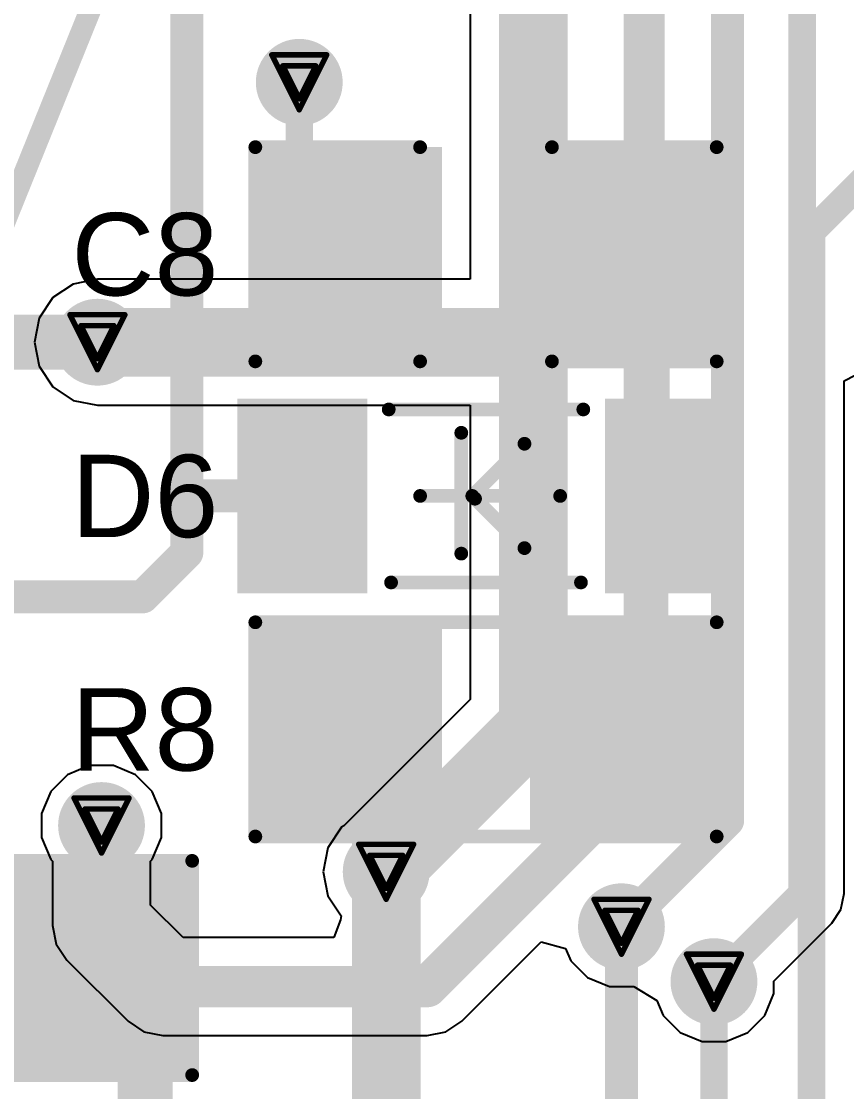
# Model space of a CAD drawing. Header units: inches. Extents: x 29 to 267, y 155 to 337.
# Drawn here: x 46.55 to 54.19, y 235.99 to 245.89 of the extents above; entities that cross this region are included whole.
import ezdxf

# ---------------------------------------------------------------- set-up
doc = ezdxf.new("R2010")
doc.units = ezdxf.units.IN
for name, color, linetype in [('Board Outline', 216, 'Continuous'), ('Bottom Layer', 5, 'Continuous'), ('Bottom Solder', 6, 'Continuous'), ('Drill Drawing', 1, 'Continuous'), ('Top Layer', 1, 'Continuous'), ('Top Overlay', 2, 'Continuous'), ('Top Paste', 8, 'Continuous'), ('Top Solder', 216, 'Continuous'), ('Via Holes', 16, 'Continuous')]:
    doc.layers.add(name, color=color, linetype=linetype)
doc.styles.add('Arial', font='', dxfattribs={"height": 0.2})
doc.styles.get('Arial').set_extended_font_data('Arial')

# ---------------------------------------------------------------- blocks, each defined once
blk = doc.blocks.new('R___1206_22')
at = {"layer": 'Top Layer'}
for points in [[(-2.032, 0.889), (-0.508, 0.889), (-0.508, -0.889), (-2.032, -0.889)], [(0.508, 0.889), (2.032, 0.889), (2.032, -0.889), (0.508, -0.889)]]:
    blk.add_hatch(color=1, dxfattribs=at).paths.add_polyline_path(points)
at = {"layer": 'Top Paste'}
for points in [[(-2.032, 0.889), (-0.508, 0.889), (-0.508, -0.889), (-2.032, -0.889)], [(0.508, 0.889), (2.032, 0.889), (2.032, -0.889), (0.508, -0.889)]]:
    blk.add_hatch(color=8, dxfattribs=at).paths.add_polyline_path(points)
at = {"layer": 'Top Solder'}
for points in [[(-2.1336, 0.9906), (-0.4064, 0.9906), (-0.4064, -0.9906), (-2.1336, -0.9906)], [(0.4064, 0.9906), (2.1336, 0.9906), (2.1336, -0.9906), (0.4064, -0.9906)]]:
    blk.add_hatch(color=216, dxfattribs=at).paths.add_polyline_path(points)
at = {"layer": 'Top Overlay'}
for points in [[(-2.1336, 0.9906, 0.127, 0.127, 0), (-2.1336, -0.9906, 0.127, 0.127, 0)], [(2.1336, 0.9906, 0.127, 0.127, 0), (-2.1336, 0.9906, 0.127, 0.127, 0)], [(2.1336, 0.9906, 0.127, 0.127, 0), (2.1336, -0.9906, 0.127, 0.127, 0)], [(2.1336, -0.9906, 0.127, 0.127, 0), (-2.1336, -0.9906, 0.127, 0.127, 0)]]:
    blk.add_lwpolyline(points, format="xyseb", dxfattribs=at)
for points in [[(-2.16535, 0.9906, 0.0635, 0.0635, 1), (-2.10185, 0.9906, 0.0635, 0.0635, 1)], [(-2.16535, 0.9906, 0.0635, 0.0635, 1), (-2.10185, 0.9906, 0.0635, 0.0635, 1)], [(2.10185, 0.9906, 0.0635, 0.0635, 1), (2.16535, 0.9906, 0.0635, 0.0635, 1)], [(2.10185, 0.9906, 0.0635, 0.0635, 1), (2.16535, 0.9906, 0.0635, 0.0635, 1)], [(-2.16535, -0.9906, 0.0635, 0.0635, 1), (-2.10185, -0.9906, 0.0635, 0.0635, 1)], [(-2.16535, -0.9906, 0.0635, 0.0635, 1), (-2.10185, -0.9906, 0.0635, 0.0635, 1)], [(2.10185, -0.9906, 0.0635, 0.0635, 1), (2.16535, -0.9906, 0.0635, 0.0635, 1)], [(2.10185, -0.9906, 0.0635, 0.0635, 1), (2.16535, -0.9906, 0.0635, 0.0635, 1)]]:
    blk.add_lwpolyline(points, format="xyseb", close=True, dxfattribs=at)
blk = doc.blocks.new('R___1206_46')
at = {"layer": 'Top Layer'}
for points in [[(-2.032, 0.889), (-0.508, 0.889), (-0.508, -0.889), (-2.032, -0.889)], [(0.508, 0.889), (2.032, 0.889), (2.032, -0.889), (0.508, -0.889)]]:
    blk.add_hatch(color=1, dxfattribs=at).paths.add_polyline_path(points)
at = {"layer": 'Top Paste'}
for points in [[(-2.032, 0.889), (-0.508, 0.889), (-0.508, -0.889), (-2.032, -0.889)], [(0.508, 0.889), (2.032, 0.889), (2.032, -0.889), (0.508, -0.889)]]:
    blk.add_hatch(color=8, dxfattribs=at).paths.add_polyline_path(points)
at = {"layer": 'Top Solder'}
for points in [[(-2.1336, 0.9906), (-0.4064, 0.9906), (-0.4064, -0.9906), (-2.1336, -0.9906)], [(0.4064, 0.9906), (2.1336, 0.9906), (2.1336, -0.9906), (0.4064, -0.9906)]]:
    blk.add_hatch(color=216, dxfattribs=at).paths.add_polyline_path(points)
at = {"layer": 'Top Overlay'}
for points in [[(-2.1336, 0.9906, 0.127, 0.127, 0), (-2.1336, -0.9906, 0.127, 0.127, 0)], [(2.1336, 0.9906, 0.127, 0.127, 0), (-2.1336, 0.9906, 0.127, 0.127, 0)], [(2.1336, 0.9906, 0.127, 0.127, 0), (2.1336, -0.9906, 0.127, 0.127, 0)], [(2.1336, -0.9906, 0.127, 0.127, 0), (-2.1336, -0.9906, 0.127, 0.127, 0)]]:
    blk.add_lwpolyline(points, format="xyseb", dxfattribs=at)
for points in [[(-2.16535, 0.9906, 0.0635, 0.0635, 1), (-2.10185, 0.9906, 0.0635, 0.0635, 1)], [(-2.16535, 0.9906, 0.0635, 0.0635, 1), (-2.10185, 0.9906, 0.0635, 0.0635, 1)], [(2.10185, 0.9906, 0.0635, 0.0635, 1), (2.16535, 0.9906, 0.0635, 0.0635, 1)], [(2.10185, 0.9906, 0.0635, 0.0635, 1), (2.16535, 0.9906, 0.0635, 0.0635, 1)], [(-2.16535, -0.9906, 0.0635, 0.0635, 1), (-2.10185, -0.9906, 0.0635, 0.0635, 1)], [(-2.16535, -0.9906, 0.0635, 0.0635, 1), (-2.10185, -0.9906, 0.0635, 0.0635, 1)], [(2.10185, -0.9906, 0.0635, 0.0635, 1), (2.16535, -0.9906, 0.0635, 0.0635, 1)], [(2.10185, -0.9906, 0.0635, 0.0635, 1), (2.16535, -0.9906, 0.0635, 0.0635, 1)]]:
    blk.add_lwpolyline(points, format="xyseb", close=True, dxfattribs=at)
blk = doc.blocks.new('HDR1X5__71')
at = {"layer": 'Top Overlay'}
blk.add_lwpolyline([(-1.27, -1.27, 0.2, 0.2, 0), (11.43, -1.27, 0.2, 0.2, 0)], format="xyseb", dxfattribs=at)
blk = doc.blocks.new('LL_34_85')
at = {"layer": 'Top Layer'}
for points in [[(-1.15, -0.85), (-2.25, -0.85), (-2.25, 0.85), (-1.15, 0.85)], [(2.25, -0.85), (1.15, -0.85), (1.15, 0.85), (2.25, 0.85)]]:
    blk.add_hatch(color=1, dxfattribs=at).paths.add_polyline_path(points)
at = {"layer": 'Top Paste'}
for points in [[(-1.15, -0.85), (-2.25, -0.85), (-2.25, 0.85), (-1.15, 0.85)], [(2.25, -0.85), (1.15, -0.85), (1.15, 0.85), (2.25, 0.85)]]:
    blk.add_hatch(color=8, dxfattribs=at).paths.add_polyline_path(points)
at = {"layer": 'Top Solder'}
for points in [[(-1.0992, -0.9008), (-2.3008, -0.9008), (-2.3008, 0.9008), (-1.0992, 0.9008)], [(2.3008, -0.9008), (1.0992, -0.9008), (1.0992, 0.9008), (2.3008, 0.9008)]]:
    blk.add_hatch(color=216, dxfattribs=at).paths.add_polyline_path(points)
at = {"layer": 'Top Overlay'}
for points in [[(-0.9, 0.8, 0.127, 0.127, 0), (0.9, 0.8, 0.127, 0.127, 0)], [(-0.2286, -0.5334, 0.127, 0.127, 0), (-0.2286, 0.5842, 0.127, 0.127, 0)], [(-0.127, 0, 0.127, 0.127, 0), (0.3556, 0.4826, 0.127, 0.127, 0)], [(0.3556, -0.4826, 0.127, 0.127, 0), (0.3556, 0.4826, 0.127, 0.127, 0)], [(-0.6096, 0, 0.127, 0.127, 0), (0.6858, 0, 0.127, 0.127, 0)], [(-0.1016, -0.0254, 0.127, 0.127, 0), (0.3556, -0.4826, 0.127, 0.127, 0)], [(-0.8781, -0.8, 0.127, 0.127, 0), (0.8781, -0.8, 0.127, 0.127, 0)]]:
    blk.add_lwpolyline(points, format="xyseb", dxfattribs=at)
for points in [[(-0.9317, 0.8, 0.0635, 0.0635, 1), (-0.8682, 0.8, 0.0635, 0.0635, 1)], [(0.8682, 0.8, 0.0635, 0.0635, 1), (0.9317, 0.8, 0.0635, 0.0635, 1)], [(-0.2604, 0.5842, 0.0635, 0.0635, 1), (-0.1968, 0.5842, 0.0635, 0.0635, 1)], [(0.3239, 0.4826, 0.0635, 0.0635, 1), (0.3874, 0.4826, 0.0635, 0.0635, 1)], [(0.3239, 0.4826, 0.0635, 0.0635, 1), (0.3874, 0.4826, 0.0635, 0.0635, 1)], [(-0.6413, 0, 0.0635, 0.0635, 1), (-0.5778, 0, 0.0635, 0.0635, 1)], [(-0.1588, 0, 0.0635, 0.0635, 1), (-0.0952, 0, 0.0635, 0.0635, 1)], [(-0.1333, -0.0254, 0.0635, 0.0635, 1), (-0.0698, -0.0254, 0.0635, 0.0635, 1)], [(0.654, 0, 0.0635, 0.0635, 1), (0.7176, 0, 0.0635, 0.0635, 1)], [(-0.2604, -0.5334, 0.0635, 0.0635, 1), (-0.1968, -0.5334, 0.0635, 0.0635, 1)], [(0.3239, -0.4826, 0.0635, 0.0635, 1), (0.3874, -0.4826, 0.0635, 0.0635, 1)], [(0.3239, -0.4826, 0.0635, 0.0635, 1), (0.3874, -0.4826, 0.0635, 0.0635, 1)], [(-0.9099, -0.8, 0.0635, 0.0635, 1), (-0.8464, -0.8, 0.0635, 0.0635, 1)], [(0.8464, -0.8, 0.0635, 0.0635, 1), (0.9099, -0.8, 0.0635, 0.0635, 1)]]:
    blk.add_lwpolyline(points, format="xyseb", close=True, dxfattribs=at)
blk = doc.blocks.new('C___1206_94')
at = {"layer": 'Top Layer'}
for points in [[(-2.032, 0.889), (-0.508, 0.889), (-0.508, -0.889), (-2.032, -0.889)], [(0.508, 0.889), (2.032, 0.889), (2.032, -0.889), (0.508, -0.889)]]:
    blk.add_hatch(color=1, dxfattribs=at).paths.add_polyline_path(points)
at = {"layer": 'Top Paste'}
for points in [[(-2.032, 0.889), (-0.508, 0.889), (-0.508, -0.889), (-2.032, -0.889)], [(0.508, 0.889), (2.032, 0.889), (2.032, -0.889), (0.508, -0.889)]]:
    blk.add_hatch(color=8, dxfattribs=at).paths.add_polyline_path(points)
at = {"layer": 'Top Solder'}
for points in [[(-2.1336, 0.9906), (-0.4064, 0.9906), (-0.4064, -0.9906), (-2.1336, -0.9906)], [(0.4064, 0.9906), (2.1336, 0.9906), (2.1336, -0.9906), (0.4064, -0.9906)]]:
    blk.add_hatch(color=216, dxfattribs=at).paths.add_polyline_path(points)
at = {"layer": 'Top Overlay'}
for points in [[(-2.1336, 0.9906, 0.127, 0.127, 0), (-0.6096, 0.9906, 0.127, 0.127, 0)], [(-2.1336, -0.9906, 0.127, 0.127, 0), (-2.1336, 0.9906, 0.127, 0.127, 0)], [(0.6096, 0.9906, 0.127, 0.127, 0), (2.1336, 0.9906, 0.127, 0.127, 0)], [(2.1336, -0.9906, 0.127, 0.127, 0), (2.1336, 0.9906, 0.127, 0.127, 0)], [(-2.1336, -0.9906, 0.127, 0.127, 0), (-0.6096, -0.9906, 0.127, 0.127, 0)], [(0.6096, -0.9906, 0.127, 0.127, 0), (2.1336, -0.9906, 0.127, 0.127, 0)]]:
    blk.add_lwpolyline(points, format="xyseb", dxfattribs=at)
for points in [[(-2.16535, 0.9906, 0.0635, 0.0635, 1), (-2.10185, 0.9906, 0.0635, 0.0635, 1)], [(-2.16535, 0.9906, 0.0635, 0.0635, 1), (-2.10185, 0.9906, 0.0635, 0.0635, 1)], [(-0.64135, 0.9906, 0.0635, 0.0635, 1), (-0.57785, 0.9906, 0.0635, 0.0635, 1)], [(0.57785, 0.9906, 0.0635, 0.0635, 1), (0.64135, 0.9906, 0.0635, 0.0635, 1)], [(2.10185, 0.9906, 0.0635, 0.0635, 1), (2.16535, 0.9906, 0.0635, 0.0635, 1)], [(2.10185, 0.9906, 0.0635, 0.0635, 1), (2.16535, 0.9906, 0.0635, 0.0635, 1)], [(-2.16535, -0.9906, 0.0635, 0.0635, 1), (-2.10185, -0.9906, 0.0635, 0.0635, 1)], [(-2.16535, -0.9906, 0.0635, 0.0635, 1), (-2.10185, -0.9906, 0.0635, 0.0635, 1)], [(-0.64135, -0.9906, 0.0635, 0.0635, 1), (-0.57785, -0.9906, 0.0635, 0.0635, 1)], [(0.57785, -0.9906, 0.0635, 0.0635, 1), (0.64135, -0.9906, 0.0635, 0.0635, 1)], [(2.10185, -0.9906, 0.0635, 0.0635, 1), (2.16535, -0.9906, 0.0635, 0.0635, 1)], [(2.10185, -0.9906, 0.0635, 0.0635, 1), (2.16535, -0.9906, 0.0635, 0.0635, 1)]]:
    blk.add_lwpolyline(points, format="xyseb", close=True, dxfattribs=at)

msp = doc.modelspace()

# ---------------------------------------------------------------- hatches: boundary and pattern name
at = {"layer": 'Bottom Layer'}
h = msp.add_hatch(color=5, dxfattribs=at)
edge = h.paths.add_edge_path()
edge.add_arc((49.1235, 245.3249), 0.3, 0, 360)
h = msp.add_hatch(color=5, dxfattribs=at)
edge = h.paths.add_edge_path()
edge.add_arc((47.2567, 242.9214), 0.3, 0, 360)
h = msp.add_hatch(color=5, dxfattribs=at)
edge = h.paths.add_edge_path()
edge.add_arc((47.2946, 238.4516), 0.3, 0, 360)
h = msp.add_hatch(color=5, dxfattribs=at)
edge = h.paths.add_edge_path()
edge.add_arc((49.9275, 238.0234), 0.3, 0, 360)
h = msp.add_hatch(color=5, dxfattribs=at)
edge = h.paths.add_edge_path()
edge.add_arc((52.1034, 237.5154), 0.3, 0, 360)
h = msp.add_hatch(color=5, dxfattribs=at)
edge = h.paths.add_edge_path()
edge.add_arc((52.959, 237.0074), 0.3, 0, 360)
at = {"layer": 'Bottom Solder'}
h = msp.add_hatch(color=6, dxfattribs=at)
edge = h.paths.add_edge_path()
edge.add_arc((49.1235, 245.3249), 0.4016, 0, 360)
h = msp.add_hatch(color=6, dxfattribs=at)
edge = h.paths.add_edge_path()
edge.add_arc((47.2567, 242.9214), 0.4016, 0, 360)
h = msp.add_hatch(color=6, dxfattribs=at)
edge = h.paths.add_edge_path()
edge.add_arc((47.2946, 238.4516), 0.4016, 0, 360)
h = msp.add_hatch(color=6, dxfattribs=at)
edge = h.paths.add_edge_path()
edge.add_arc((49.9275, 238.0234), 0.4016, 0, 360)
h = msp.add_hatch(color=6, dxfattribs=at)
edge = h.paths.add_edge_path()
edge.add_arc((52.1034, 237.5154), 0.4016, 0, 360)
h = msp.add_hatch(color=6, dxfattribs=at)
edge = h.paths.add_edge_path()
edge.add_arc((52.959, 237.0074), 0.4016, 0, 360)
at = {"layer": 'Top Layer'}
h = msp.add_hatch(color=1, dxfattribs=at)
edge = h.paths.add_edge_path()
edge.add_arc((49.1235, 245.3249), 0.3, 0, 360)
h = msp.add_hatch(color=1, dxfattribs=at)
edge = h.paths.add_edge_path()
edge.add_arc((47.2567, 242.9214), 0.3, 0, 360)
h = msp.add_hatch(color=1, dxfattribs=at)
edge = h.paths.add_edge_path()
edge.add_arc((47.2946, 238.4516), 0.3, 0, 360)
h = msp.add_hatch(color=1, dxfattribs=at)
edge = h.paths.add_edge_path()
edge.add_arc((49.9275, 238.0234), 0.3, 0, 360)
h = msp.add_hatch(color=1, dxfattribs=at)
edge = h.paths.add_edge_path()
edge.add_arc((52.1034, 237.5154), 0.3, 0, 360)
h = msp.add_hatch(color=1, dxfattribs=at)
edge = h.paths.add_edge_path()
edge.add_arc((52.959, 237.0074), 0.3, 0, 360)
at = {"layer": 'Top Solder'}
h = msp.add_hatch(color=216, dxfattribs=at)
edge = h.paths.add_edge_path()
edge.add_arc((49.1235, 245.3249), 0.4016, 0, 360)
h = msp.add_hatch(color=216, dxfattribs=at)
edge = h.paths.add_edge_path()
edge.add_arc((47.2567, 242.9214), 0.4016, 0, 360)
h = msp.add_hatch(color=216, dxfattribs=at)
edge = h.paths.add_edge_path()
edge.add_arc((47.2946, 238.4516), 0.4016, 0, 360)
h = msp.add_hatch(color=216, dxfattribs=at)
edge = h.paths.add_edge_path()
edge.add_arc((49.9275, 238.0234), 0.4016, 0, 360)
h = msp.add_hatch(color=216, dxfattribs=at)
edge = h.paths.add_edge_path()
edge.add_arc((52.1034, 237.5154), 0.4016, 0, 360)
h = msp.add_hatch(color=216, dxfattribs=at)
edge = h.paths.add_edge_path()
edge.add_arc((52.959, 237.0074), 0.4016, 0, 360)
at = {"layer": 'Via Holes'}
h = msp.add_hatch(color=7, dxfattribs=at)
edge = h.paths.add_edge_path()
edge.add_arc((49.1235, 245.3249), 0.15, 0, 360)
h = msp.add_hatch(color=7, dxfattribs=at)
edge = h.paths.add_edge_path()
edge.add_arc((47.2567, 242.9214), 0.15, 0, 360)
h = msp.add_hatch(color=7, dxfattribs=at)
edge = h.paths.add_edge_path()
edge.add_arc((47.2946, 238.4516), 0.15, 0, 360)
h = msp.add_hatch(color=7, dxfattribs=at)
edge = h.paths.add_edge_path()
edge.add_arc((49.9275, 238.0234), 0.15, 0, 360)
h = msp.add_hatch(color=7, dxfattribs=at)
edge = h.paths.add_edge_path()
edge.add_arc((52.1034, 237.5154), 0.15, 0, 360)
h = msp.add_hatch(color=7, dxfattribs=at)
edge = h.paths.add_edge_path()
edge.add_arc((52.959, 237.0074), 0.15, 0, 360)

# ---------------------------------------------------------------- linework, layer by layer
at = {"layer": 'Board Outline'}
msp.add_lwpolyline([(55.1445, 191.4906, 0.254, 0.254, -2.452185), (125.1447, 191.4906, 0.254, 0.254, 0)], format="xyseb", dxfattribs=at)
at = {"layer": 'Bottom Layer'}
for p, q in [((50.7045, 251.3131), (50.7045, 243.5041)), ((47.2567, 243.5041), (47.0337, 243.4597)), ((50.7045, 243.5041), (47.2567, 243.5041)), ((47.0337, 243.4597), (46.8447, 243.3334)), ((46.8447, 243.3334), (46.7184, 243.1444)), ((46.7184, 243.1444), (46.674, 242.9214)), ((46.674, 242.9214), (46.7184, 242.6984)), ((46.7184, 242.6984), (46.8447, 242.5094)), ((54.1635, 242.5644), (54.3667, 242.668)), ((46.8447, 242.5094), (47.0337, 242.3831)), ((54.1635, 237.8235), (54.1635, 242.5644)), ((47.0337, 242.3831), (47.2567, 242.3387)), ((47.2567, 242.3387), (50.7045, 242.3387)), ((50.7045, 242.3387), (50.7045, 239.6178)), ((50.7045, 239.6178), (49.5354, 238.4487)), ((47.1844, 239.0056), (46.9808, 238.9213)), ((47.4048, 239.0056), (47.1844, 239.0056)), ((47.6084, 238.9213), (47.4048, 239.0056)), ((46.9808, 238.9213), (46.825, 238.7654)), ((47.7643, 238.7654), (47.6084, 238.9213)), ((46.825, 238.7654), (46.7406, 238.5618)), ((47.8486, 238.5618), (47.7643, 238.7654)), ((46.7406, 238.5618), (46.7406, 238.3414)), ((47.8486, 238.3414), (47.8486, 238.5618)), ((49.5155, 238.4354), (49.3892, 238.2464)), ((49.5354, 238.4487), (49.5155, 238.4354)), ((46.7406, 238.3414), (46.825, 238.1378)), ((47.7643, 238.1378), (47.8486, 238.3414)), ((49.3892, 238.2464), (49.3448, 238.0234)), ((46.825, 238.1378), (46.8414, 238.1213)), ((47.7478, 238.1213), (47.7643, 238.1378)), ((46.8414, 238.1213), (46.8414, 237.5272)), ((47.7478, 237.7149), (47.7478, 238.1213)), ((49.3448, 238.0234), (49.3892, 237.8004)), ((49.3892, 237.8004), (49.5112, 237.6178)), ((54.134, 237.6748), (54.1635, 237.8235)), ((48.0482, 237.4146), (47.7478, 237.7149)), ((54.0498, 237.5488), (54.134, 237.6748)), ((49.5036, 237.5787), (49.4442, 237.4146)), ((49.5112, 237.6178), (49.5036, 237.5787)), ((53.513, 237.012), (54.0498, 237.5488)), ((46.8414, 237.5272), (46.8759, 237.3538)), ((46.8759, 237.3538), (46.9742, 237.2067)), ((49.4442, 237.4146), (48.0482, 237.4146)), ((50.6271, 236.6409), (51.3617, 237.3755)), ((51.3617, 237.3755), (51.5873, 237.3137)), ((51.5873, 237.3137), (51.6338, 237.2016)), ((46.9742, 237.2067), (47.54, 236.6409)), ((51.6338, 237.2016), (51.7896, 237.0457)), ((51.7896, 237.0457), (51.9932, 236.9614)), ((51.9932, 236.9614), (52.2136, 236.9614)), ((52.2136, 236.9614), (52.2173, 236.9629)), ((52.2173, 236.9629), (52.432, 236.8319)), ((53.513, 236.8972), (53.513, 237.012)), ((53.4287, 236.6936), (53.513, 236.8972)), ((52.432, 236.8319), (52.4893, 236.6936)), ((52.4893, 236.6936), (52.6452, 236.5377)), ((53.2728, 236.5377), (53.4287, 236.6936)), ((47.54, 236.6409), (47.54, 236.6409)), ((47.54, 236.6409), (47.687, 236.5427)), ((50.4801, 236.5427), (50.6271, 236.6409)), ((47.687, 236.5427), (47.8604, 236.5082)), ((47.8604, 236.5082), (50.3067, 236.5082)), ((50.3067, 236.5082), (50.4801, 236.5427)), ((52.6452, 236.5377), (52.8488, 236.4534)), ((52.8488, 236.4534), (53.0692, 236.4534)), ((53.0692, 236.4534), (53.2728, 236.5377))]:
    msp.add_line(p, q, dxfattribs=at)
for points in [[(51.2872, 242.9214, 0.635, 0.635, 0), (51.2872, 251.3131, 0.635, 0.635, 0)], [(53.0856, 238.4976, 0.3048, 0.3048, 0), (53.0856, 251.358, 0.3048, 0.3048, 0)], [(53.7751, 237.8235, 0.254, 0.254, 0), (53.7751, 250.8918, 0.254, 0.254, 0)], [(52.3134, 238.9681, 0.381, 0.381, 0), (52.3134, 250.7893, 0.381, 0.381, 0)], [(47.2567, 242.9214, 0.635, 0.635, 0), (51.2872, 242.9214, 0.635, 0.635, 0)], [(51.2872, 239.3764, 0.635, 0.635, 0), (51.2872, 242.9214, 0.635, 0.635, 0)], [(49.9341, 238.0234, 0.635, 0.635, 0), (51.2872, 239.3764, 0.635, 0.635, 0)], [(50.3067, 236.9614, 0.381, 0.381, 0), (52.3134, 238.9681, 0.381, 0.381, 0)], [(47.2946, 237.5272, 0.381, 0.381, 0), (47.2946, 238.4516, 0.381, 0.381, 0)], [(52.1034, 237.5154, 0.3048, 0.3048, 0), (53.0856, 238.4976, 0.3048, 0.3048, 0)], [(49.9275, 238.0234, 0.635, 0.635, 0), (49.9341, 238.0234, 0.635, 0.635, 0)], [(52.959, 237.0074, 0.254, 0.254, 0), (53.7751, 237.8235, 0.254, 0.254, 0)], [(47.2946, 237.5272, 0.381, 0.381, 0), (47.8604, 236.9614, 0.381, 0.381, 0)], [(47.8604, 236.9614, 0.381, 0.381, 0), (50.3067, 236.9614, 0.381, 0.381, 0)]]:
    msp.add_lwpolyline(points, format="xyseb", dxfattribs=at)
for points in [[(47.0979, 242.9214, 0.3175, 0.3175, 1), (47.4154, 242.9214, 0.3175, 0.3175, 1)], [(51.1284, 242.9214, 0.3175, 0.3175, 1), (51.4459, 242.9214, 0.3175, 0.3175, 1)], [(51.1284, 242.9214, 0.3175, 0.3175, 1), (51.4459, 242.9214, 0.3175, 0.3175, 1)], [(51.1284, 242.9214, 0.3175, 0.3175, 1), (51.4459, 242.9214, 0.3175, 0.3175, 1)], [(51.1284, 239.3764, 0.3175, 0.3175, 1), (51.4459, 239.3764, 0.3175, 0.3175, 1)], [(51.1284, 239.3764, 0.3175, 0.3175, 1), (51.4459, 239.3764, 0.3175, 0.3175, 1)], [(52.2181, 238.9681, 0.1905, 0.1905, 1), (52.4086, 238.9681, 0.1905, 0.1905, 1)], [(52.2181, 238.9681, 0.1905, 0.1905, 1), (52.4086, 238.9681, 0.1905, 0.1905, 1)], [(47.1994, 238.4516, 0.1905, 0.1905, 1), (47.3899, 238.4516, 0.1905, 0.1905, 1)], [(53.0094, 238.4976, 0.1524, 0.1524, 1), (53.1618, 238.4976, 0.1524, 0.1524, 1)], [(53.0094, 238.4976, 0.1524, 0.1524, 1), (53.1618, 238.4976, 0.1524, 0.1524, 1)], [(49.7687, 238.0234, 0.3175, 0.3175, 1), (50.0862, 238.0234, 0.3175, 0.3175, 1)], [(49.7754, 238.0234, 0.3175, 0.3175, 1), (50.0929, 238.0234, 0.3175, 0.3175, 1)], [(49.7754, 238.0234, 0.3175, 0.3175, 1), (50.0929, 238.0234, 0.3175, 0.3175, 1)], [(53.7116, 237.8235, 0.127, 0.127, 1), (53.8386, 237.8235, 0.127, 0.127, 1)], [(53.7116, 237.8235, 0.127, 0.127, 1), (53.8386, 237.8235, 0.127, 0.127, 1)], [(47.1994, 237.5272, 0.1905, 0.1905, 1), (47.3899, 237.5272, 0.1905, 0.1905, 1)], [(47.1994, 237.5272, 0.1905, 0.1905, 1), (47.3899, 237.5272, 0.1905, 0.1905, 1)], [(52.0272, 237.5154, 0.1524, 0.1524, 1), (52.1796, 237.5154, 0.1524, 0.1524, 1)], [(47.7652, 236.9614, 0.1905, 0.1905, 1), (47.9557, 236.9614, 0.1905, 0.1905, 1)], [(47.7652, 236.9614, 0.1905, 0.1905, 1), (47.9557, 236.9614, 0.1905, 0.1905, 1)], [(50.2114, 236.9614, 0.1905, 0.1905, 1), (50.4019, 236.9614, 0.1905, 0.1905, 1)], [(50.2114, 236.9614, 0.1905, 0.1905, 1), (50.4019, 236.9614, 0.1905, 0.1905, 1)], [(52.8955, 237.0074, 0.127, 0.127, 1), (53.0225, 237.0074, 0.127, 0.127, 1)]]:
    msp.add_lwpolyline(points, format="xyseb", close=True, dxfattribs=at)
at = {"layer": 'Drill Drawing'}
for points in [[(48.8695, 245.5789, 0.0508, 0.0508, 0), (49.3775, 245.5789, 0.0508, 0.0508, 0)], [(48.8695, 245.5789, 0.0508, 0.0508, 0), (49.1235, 245.0709, 0.0508, 0.0508, 0)], [(49.1235, 245.0709, 0.0508, 0.0508, 0), (49.3775, 245.5789, 0.0508, 0.0508, 0)], [(48.9711, 245.4773, 0.0508, 0.0508, 0), (49.2759, 245.4773, 0.0508, 0.0508, 0)], [(48.9711, 245.4773, 0.0508, 0.0508, 0), (49.1235, 245.1725, 0.0508, 0.0508, 0)], [(49.1235, 245.1725, 0.0508, 0.0508, 0), (49.2759, 245.4773, 0.0508, 0.0508, 0)], [(47.0027, 243.1754, 0.0508, 0.0508, 0), (47.5107, 243.1754, 0.0508, 0.0508, 0)], [(47.0027, 243.1754, 0.0508, 0.0508, 0), (47.2567, 242.6674, 0.0508, 0.0508, 0)], [(47.2567, 242.6674, 0.0508, 0.0508, 0), (47.5107, 243.1754, 0.0508, 0.0508, 0)], [(47.1043, 243.0738, 0.0508, 0.0508, 0), (47.4091, 243.0738, 0.0508, 0.0508, 0)], [(47.1043, 243.0738, 0.0508, 0.0508, 0), (47.2567, 242.769, 0.0508, 0.0508, 0)], [(47.2567, 242.769, 0.0508, 0.0508, 0), (47.4091, 243.0738, 0.0508, 0.0508, 0)], [(47.0406, 238.7056, 0.0508, 0.0508, 0), (47.5486, 238.7056, 0.0508, 0.0508, 0)], [(47.0406, 238.7056, 0.0508, 0.0508, 0), (47.2946, 238.1976, 0.0508, 0.0508, 0)], [(47.2946, 238.1976, 0.0508, 0.0508, 0), (47.5486, 238.7056, 0.0508, 0.0508, 0)], [(47.1422, 238.604, 0.0508, 0.0508, 0), (47.447, 238.604, 0.0508, 0.0508, 0)], [(47.1422, 238.604, 0.0508, 0.0508, 0), (47.2946, 238.2992, 0.0508, 0.0508, 0)], [(47.2946, 238.2992, 0.0508, 0.0508, 0), (47.447, 238.604, 0.0508, 0.0508, 0)], [(49.6735, 238.2774, 0.0508, 0.0508, 0), (50.1815, 238.2774, 0.0508, 0.0508, 0)], [(49.6735, 238.2774, 0.0508, 0.0508, 0), (49.9275, 237.7694, 0.0508, 0.0508, 0)], [(49.9275, 237.7694, 0.0508, 0.0508, 0), (50.1815, 238.2774, 0.0508, 0.0508, 0)], [(49.7751, 238.1758, 0.0508, 0.0508, 0), (50.0799, 238.1758, 0.0508, 0.0508, 0)], [(49.7751, 238.1758, 0.0508, 0.0508, 0), (49.9275, 237.871, 0.0508, 0.0508, 0)], [(49.9275, 237.871, 0.0508, 0.0508, 0), (50.0799, 238.1758, 0.0508, 0.0508, 0)], [(51.8494, 237.7694, 0.0508, 0.0508, 0), (52.3574, 237.7694, 0.0508, 0.0508, 0)], [(51.8494, 237.7694, 0.0508, 0.0508, 0), (52.1034, 237.2614, 0.0508, 0.0508, 0)], [(52.1034, 237.2614, 0.0508, 0.0508, 0), (52.3574, 237.7694, 0.0508, 0.0508, 0)], [(51.951, 237.6678, 0.0508, 0.0508, 0), (52.2558, 237.6678, 0.0508, 0.0508, 0)], [(51.951, 237.6678, 0.0508, 0.0508, 0), (52.1034, 237.363, 0.0508, 0.0508, 0)], [(52.1034, 237.363, 0.0508, 0.0508, 0), (52.2558, 237.6678, 0.0508, 0.0508, 0)], [(52.705, 237.2614, 0.0508, 0.0508, 0), (53.213, 237.2614, 0.0508, 0.0508, 0)], [(52.705, 237.2614, 0.0508, 0.0508, 0), (52.959, 236.7534, 0.0508, 0.0508, 0)], [(52.959, 236.7534, 0.0508, 0.0508, 0), (53.213, 237.2614, 0.0508, 0.0508, 0)], [(52.8066, 237.1598, 0.0508, 0.0508, 0), (53.1114, 237.1598, 0.0508, 0.0508, 0)], [(52.8066, 237.1598, 0.0508, 0.0508, 0), (52.959, 236.855, 0.0508, 0.0508, 0)], [(52.959, 236.855, 0.0508, 0.0508, 0), (53.1114, 237.1598, 0.0508, 0.0508, 0)]]:
    msp.add_lwpolyline(points, format="xyseb", dxfattribs=at)
for points in [[(48.8568, 245.5789, 0.0254, 0.0254, 1), (48.8822, 245.5789, 0.0254, 0.0254, 1)], [(48.8568, 245.5789, 0.0254, 0.0254, 1), (48.8822, 245.5789, 0.0254, 0.0254, 1)], [(49.3648, 245.5789, 0.0254, 0.0254, 1), (49.3902, 245.5789, 0.0254, 0.0254, 1)], [(49.3648, 245.5789, 0.0254, 0.0254, 1), (49.3902, 245.5789, 0.0254, 0.0254, 1)], [(48.9584, 245.4773, 0.0254, 0.0254, 1), (48.9838, 245.4773, 0.0254, 0.0254, 1)], [(48.9584, 245.4773, 0.0254, 0.0254, 1), (48.9838, 245.4773, 0.0254, 0.0254, 1)], [(49.2632, 245.4773, 0.0254, 0.0254, 1), (49.2886, 245.4773, 0.0254, 0.0254, 1)], [(49.2632, 245.4773, 0.0254, 0.0254, 1), (49.2886, 245.4773, 0.0254, 0.0254, 1)], [(49.1108, 245.1725, 0.0254, 0.0254, 1), (49.1362, 245.1725, 0.0254, 0.0254, 1)], [(49.1108, 245.1725, 0.0254, 0.0254, 1), (49.1362, 245.1725, 0.0254, 0.0254, 1)], [(49.1108, 245.0709, 0.0254, 0.0254, 1), (49.1362, 245.0709, 0.0254, 0.0254, 1)], [(49.1108, 245.0709, 0.0254, 0.0254, 1), (49.1362, 245.0709, 0.0254, 0.0254, 1)], [(46.99, 243.1754, 0.0254, 0.0254, 1), (47.0154, 243.1754, 0.0254, 0.0254, 1)], [(46.99, 243.1754, 0.0254, 0.0254, 1), (47.0154, 243.1754, 0.0254, 0.0254, 1)], [(47.498, 243.1754, 0.0254, 0.0254, 1), (47.5234, 243.1754, 0.0254, 0.0254, 1)], [(47.498, 243.1754, 0.0254, 0.0254, 1), (47.5234, 243.1754, 0.0254, 0.0254, 1)], [(47.0916, 243.0738, 0.0254, 0.0254, 1), (47.117, 243.0738, 0.0254, 0.0254, 1)], [(47.0916, 243.0738, 0.0254, 0.0254, 1), (47.117, 243.0738, 0.0254, 0.0254, 1)], [(47.3964, 243.0738, 0.0254, 0.0254, 1), (47.4218, 243.0738, 0.0254, 0.0254, 1)], [(47.3964, 243.0738, 0.0254, 0.0254, 1), (47.4218, 243.0738, 0.0254, 0.0254, 1)], [(47.244, 242.769, 0.0254, 0.0254, 1), (47.2694, 242.769, 0.0254, 0.0254, 1)], [(47.244, 242.769, 0.0254, 0.0254, 1), (47.2694, 242.769, 0.0254, 0.0254, 1)], [(47.244, 242.6674, 0.0254, 0.0254, 1), (47.2694, 242.6674, 0.0254, 0.0254, 1)], [(47.244, 242.6674, 0.0254, 0.0254, 1), (47.2694, 242.6674, 0.0254, 0.0254, 1)], [(47.0279, 238.7056, 0.0254, 0.0254, 1), (47.0533, 238.7056, 0.0254, 0.0254, 1)], [(47.0279, 238.7056, 0.0254, 0.0254, 1), (47.0533, 238.7056, 0.0254, 0.0254, 1)], [(47.5359, 238.7056, 0.0254, 0.0254, 1), (47.5613, 238.7056, 0.0254, 0.0254, 1)], [(47.5359, 238.7056, 0.0254, 0.0254, 1), (47.5613, 238.7056, 0.0254, 0.0254, 1)], [(47.1295, 238.604, 0.0254, 0.0254, 1), (47.1549, 238.604, 0.0254, 0.0254, 1)], [(47.1295, 238.604, 0.0254, 0.0254, 1), (47.1549, 238.604, 0.0254, 0.0254, 1)], [(47.4343, 238.604, 0.0254, 0.0254, 1), (47.4597, 238.604, 0.0254, 0.0254, 1)], [(47.4343, 238.604, 0.0254, 0.0254, 1), (47.4597, 238.604, 0.0254, 0.0254, 1)], [(47.2819, 238.2992, 0.0254, 0.0254, 1), (47.3073, 238.2992, 0.0254, 0.0254, 1)], [(47.2819, 238.2992, 0.0254, 0.0254, 1), (47.3073, 238.2992, 0.0254, 0.0254, 1)], [(49.6608, 238.2774, 0.0254, 0.0254, 1), (49.6862, 238.2774, 0.0254, 0.0254, 1)], [(49.6608, 238.2774, 0.0254, 0.0254, 1), (49.6862, 238.2774, 0.0254, 0.0254, 1)], [(50.1688, 238.2774, 0.0254, 0.0254, 1), (50.1942, 238.2774, 0.0254, 0.0254, 1)], [(50.1688, 238.2774, 0.0254, 0.0254, 1), (50.1942, 238.2774, 0.0254, 0.0254, 1)], [(47.2819, 238.1976, 0.0254, 0.0254, 1), (47.3073, 238.1976, 0.0254, 0.0254, 1)], [(47.2819, 238.1976, 0.0254, 0.0254, 1), (47.3073, 238.1976, 0.0254, 0.0254, 1)], [(49.7624, 238.1758, 0.0254, 0.0254, 1), (49.7878, 238.1758, 0.0254, 0.0254, 1)], [(49.7624, 238.1758, 0.0254, 0.0254, 1), (49.7878, 238.1758, 0.0254, 0.0254, 1)], [(50.0672, 238.1758, 0.0254, 0.0254, 1), (50.0926, 238.1758, 0.0254, 0.0254, 1)], [(50.0672, 238.1758, 0.0254, 0.0254, 1), (50.0926, 238.1758, 0.0254, 0.0254, 1)], [(49.9148, 237.871, 0.0254, 0.0254, 1), (49.9402, 237.871, 0.0254, 0.0254, 1)], [(49.9148, 237.871, 0.0254, 0.0254, 1), (49.9402, 237.871, 0.0254, 0.0254, 1)], [(49.9148, 237.7694, 0.0254, 0.0254, 1), (49.9402, 237.7694, 0.0254, 0.0254, 1)], [(49.9148, 237.7694, 0.0254, 0.0254, 1), (49.9402, 237.7694, 0.0254, 0.0254, 1)], [(51.8367, 237.7694, 0.0254, 0.0254, 1), (51.8621, 237.7694, 0.0254, 0.0254, 1)], [(51.8367, 237.7694, 0.0254, 0.0254, 1), (51.8621, 237.7694, 0.0254, 0.0254, 1)], [(52.3447, 237.7694, 0.0254, 0.0254, 1), (52.3701, 237.7694, 0.0254, 0.0254, 1)], [(52.3447, 237.7694, 0.0254, 0.0254, 1), (52.3701, 237.7694, 0.0254, 0.0254, 1)], [(51.9383, 237.6678, 0.0254, 0.0254, 1), (51.9637, 237.6678, 0.0254, 0.0254, 1)], [(51.9383, 237.6678, 0.0254, 0.0254, 1), (51.9637, 237.6678, 0.0254, 0.0254, 1)], [(52.2431, 237.6678, 0.0254, 0.0254, 1), (52.2685, 237.6678, 0.0254, 0.0254, 1)], [(52.2431, 237.6678, 0.0254, 0.0254, 1), (52.2685, 237.6678, 0.0254, 0.0254, 1)], [(52.0907, 237.363, 0.0254, 0.0254, 1), (52.1161, 237.363, 0.0254, 0.0254, 1)], [(52.0907, 237.363, 0.0254, 0.0254, 1), (52.1161, 237.363, 0.0254, 0.0254, 1)], [(52.0907, 237.2614, 0.0254, 0.0254, 1), (52.1161, 237.2614, 0.0254, 0.0254, 1)], [(52.0907, 237.2614, 0.0254, 0.0254, 1), (52.1161, 237.2614, 0.0254, 0.0254, 1)], [(52.6923, 237.2614, 0.0254, 0.0254, 1), (52.7177, 237.2614, 0.0254, 0.0254, 1)], [(52.6923, 237.2614, 0.0254, 0.0254, 1), (52.7177, 237.2614, 0.0254, 0.0254, 1)], [(53.2003, 237.2614, 0.0254, 0.0254, 1), (53.2257, 237.2614, 0.0254, 0.0254, 1)], [(53.2003, 237.2614, 0.0254, 0.0254, 1), (53.2257, 237.2614, 0.0254, 0.0254, 1)], [(52.7939, 237.1598, 0.0254, 0.0254, 1), (52.8193, 237.1598, 0.0254, 0.0254, 1)], [(52.7939, 237.1598, 0.0254, 0.0254, 1), (52.8193, 237.1598, 0.0254, 0.0254, 1)], [(53.0987, 237.1598, 0.0254, 0.0254, 1), (53.1241, 237.1598, 0.0254, 0.0254, 1)], [(53.0987, 237.1598, 0.0254, 0.0254, 1), (53.1241, 237.1598, 0.0254, 0.0254, 1)], [(52.9463, 236.855, 0.0254, 0.0254, 1), (52.9717, 236.855, 0.0254, 0.0254, 1)], [(52.9463, 236.855, 0.0254, 0.0254, 1), (52.9717, 236.855, 0.0254, 0.0254, 1)], [(52.9463, 236.7534, 0.0254, 0.0254, 1), (52.9717, 236.7534, 0.0254, 0.0254, 1)], [(52.9463, 236.7534, 0.0254, 0.0254, 1), (52.9717, 236.7534, 0.0254, 0.0254, 1)]]:
    msp.add_lwpolyline(points, format="xyseb", close=True, dxfattribs=at)
at = {"layer": 'Top Layer'}
for points in [[(53.8607, 243.9416, 0.254, 0.254, 0), (56.7643, 246.8453, 0.254, 0.254, 0)], [(48.0834, 241.4996, 0.3048, 0.3048, 0), (48.0834, 246.2385, 0.3048, 0.3048, 0)], [(49.1235, 244.1921, 0.254, 0.254, 0), (49.1235, 245.3249, 0.254, 0.254, 0)], [(49.1235, 244.1921, 0.254, 0.254, 0), (49.5808, 243.7348, 0.254, 0.254, 0)], [(53.8607, 223.5893, 0.254, 0.254, 0), (53.8607, 243.9416, 0.254, 0.254, 0)], [(52.1208, 243.7348, 0.3048, 0.3048, 0), (52.397, 243.4586, 0.3048, 0.3048, 0)], [(52.397, 241.6534, 0.3048, 0.3048, 0), (52.397, 243.4586, 0.3048, 0.3048, 0)], [(44.5797, 242.9214, 0.508, 0.508, 0), (47.2567, 242.9214, 0.508, 0.508, 0)], [(52.397, 241.6534, 0.3048, 0.3048, 0), (52.5508, 241.4996, 0.3048, 0.3048, 0)], [(48.0834, 240.9743, 0.3048, 0.3048, 0), (48.0834, 241.4996, 0.3048, 0.3048, 0)], [(48.0834, 241.4996, 0.3048, 0.3048, 0), (49.1508, 241.4996, 0.3048, 0.3048, 0)], [(52.3859, 241.3347, 0.3048, 0.3048, 0), (52.5508, 241.4996, 0.3048, 0.3048, 0)], [(52.3859, 239.6057, 0.3048, 0.3048, 0), (52.3859, 241.3347, 0.3048, 0.3048, 0)], [(47.6755, 240.5663, 0.3048, 0.3048, 0), (48.0834, 240.9743, 0.3048, 0.3048, 0)], [(43.6282, 240.5663, 0.3048, 0.3048, 0), (47.6755, 240.5663, 0.3048, 0.3048, 0)], [(49.3552, 239.5662, 0.635, 0.635, 0), (49.5808, 239.3406, 0.635, 0.635, 0)], [(52.1208, 239.3406, 0.3048, 0.3048, 0), (52.3859, 239.6057, 0.3048, 0.3048, 0)], [(49.5808, 239.3406, 0.635, 0.635, 0), (49.9275, 238.9939, 0.635, 0.635, 0)], [(49.9275, 238.0234, 0.635, 0.635, 0), (49.9275, 238.9939, 0.635, 0.635, 0)], [(47.2946, 237.1596, 0.508, 0.508, 0), (47.2946, 238.4516, 0.508, 0.508, 0)], [(49.9275, 220.8159, 0.635, 0.635, 0), (49.9275, 238.0234, 0.635, 0.635, 0)], [(52.1034, 222.2939, 0.3048, 0.3048, 0), (52.1034, 237.5154, 0.3048, 0.3048, 0)], [(47.2694, 237.1344, 0.508, 0.508, 0), (47.2946, 237.1596, 0.508, 0.508, 0)], [(47.2694, 237.1344, 0.508, 0.508, 0), (47.6994, 236.7044, 0.508, 0.508, 0)], [(52.959, 222.79, 0.254, 0.254, 0), (52.959, 237.0074, 0.254, 0.254, 0)], [(47.6994, 235.0008, 0.508, 0.508, 0), (47.6994, 236.7044, 0.508, 0.508, 0)]]:
    msp.add_lwpolyline(points, format="xyseb", dxfattribs=at)
for points in [[(49.06, 245.3249, 0.127, 0.127, 1), (49.187, 245.3249, 0.127, 0.127, 1)], [(49.06, 244.1921, 0.127, 0.127, 1), (49.187, 244.1921, 0.127, 0.127, 1)], [(49.06, 244.1921, 0.127, 0.127, 1), (49.187, 244.1921, 0.127, 0.127, 1)], [(53.7972, 243.9416, 0.127, 0.127, 1), (53.9242, 243.9416, 0.127, 0.127, 1)], [(53.7972, 243.9416, 0.127, 0.127, 1), (53.9242, 243.9416, 0.127, 0.127, 1)], [(52.0446, 243.7348, 0.1524, 0.1524, 1), (52.197, 243.7348, 0.1524, 0.1524, 1)], [(49.5173, 243.7348, 0.127, 0.127, 1), (49.6443, 243.7348, 0.127, 0.127, 1)], [(52.3208, 243.4586, 0.1524, 0.1524, 1), (52.4732, 243.4586, 0.1524, 0.1524, 1)], [(52.3208, 243.4586, 0.1524, 0.1524, 1), (52.4732, 243.4586, 0.1524, 0.1524, 1)], [(47.1297, 242.9214, 0.254, 0.254, 1), (47.3837, 242.9214, 0.254, 0.254, 1)], [(52.3208, 241.6534, 0.1524, 0.1524, 1), (52.4732, 241.6534, 0.1524, 0.1524, 1)], [(52.3208, 241.6534, 0.1524, 0.1524, 1), (52.4732, 241.6534, 0.1524, 0.1524, 1)], [(48.0072, 241.4996, 0.1524, 0.1524, 1), (48.1596, 241.4996, 0.1524, 0.1524, 1)], [(48.0072, 241.4996, 0.1524, 0.1524, 1), (48.1596, 241.4996, 0.1524, 0.1524, 1)], [(48.0072, 241.4996, 0.1524, 0.1524, 1), (48.1596, 241.4996, 0.1524, 0.1524, 1)], [(49.0746, 241.4996, 0.1524, 0.1524, 1), (49.227, 241.4996, 0.1524, 0.1524, 1)], [(52.4746, 241.4996, 0.1524, 0.1524, 1), (52.627, 241.4996, 0.1524, 0.1524, 1)], [(52.4746, 241.4996, 0.1524, 0.1524, 1), (52.627, 241.4996, 0.1524, 0.1524, 1)], [(52.3097, 241.3347, 0.1524, 0.1524, 1), (52.4621, 241.3347, 0.1524, 0.1524, 1)], [(52.3097, 241.3347, 0.1524, 0.1524, 1), (52.4621, 241.3347, 0.1524, 0.1524, 1)], [(48.0072, 240.9743, 0.1524, 0.1524, 1), (48.1596, 240.9743, 0.1524, 0.1524, 1)], [(48.0072, 240.9743, 0.1524, 0.1524, 1), (48.1596, 240.9743, 0.1524, 0.1524, 1)], [(47.5993, 240.5663, 0.1524, 0.1524, 1), (47.7517, 240.5663, 0.1524, 0.1524, 1)], [(47.5993, 240.5663, 0.1524, 0.1524, 1), (47.7517, 240.5663, 0.1524, 0.1524, 1)], [(49.1964, 239.5662, 0.3175, 0.3175, 1), (49.5139, 239.5662, 0.3175, 0.3175, 1)], [(52.3097, 239.6057, 0.1524, 0.1524, 1), (52.4621, 239.6057, 0.1524, 0.1524, 1)], [(52.3097, 239.6057, 0.1524, 0.1524, 1), (52.4621, 239.6057, 0.1524, 0.1524, 1)], [(49.422, 239.3406, 0.3175, 0.3175, 1), (49.7396, 239.3406, 0.3175, 0.3175, 1)], [(49.422, 239.3406, 0.3175, 0.3175, 1), (49.7396, 239.3406, 0.3175, 0.3175, 1)], [(52.0446, 239.3406, 0.1524, 0.1524, 1), (52.197, 239.3406, 0.1524, 0.1524, 1)], [(49.7687, 238.9939, 0.3175, 0.3175, 1), (50.0862, 238.9939, 0.3175, 0.3175, 1)], [(49.7687, 238.9939, 0.3175, 0.3175, 1), (50.0862, 238.9939, 0.3175, 0.3175, 1)], [(47.1676, 238.4516, 0.254, 0.254, 1), (47.4216, 238.4516, 0.254, 0.254, 1)], [(49.7687, 238.0234, 0.3175, 0.3175, 1), (50.0862, 238.0234, 0.3175, 0.3175, 1)], [(49.7687, 238.0234, 0.3175, 0.3175, 1), (50.0862, 238.0234, 0.3175, 0.3175, 1)], [(52.0272, 237.5154, 0.1524, 0.1524, 1), (52.1796, 237.5154, 0.1524, 0.1524, 1)], [(47.1424, 237.1344, 0.254, 0.254, 1), (47.3964, 237.1344, 0.254, 0.254, 1)], [(47.1424, 237.1344, 0.254, 0.254, 1), (47.3964, 237.1344, 0.254, 0.254, 1)], [(47.1676, 237.1596, 0.254, 0.254, 1), (47.4216, 237.1596, 0.254, 0.254, 1)], [(47.1676, 237.1596, 0.254, 0.254, 1), (47.4216, 237.1596, 0.254, 0.254, 1)], [(52.8955, 237.0074, 0.127, 0.127, 1), (53.0225, 237.0074, 0.127, 0.127, 1)], [(47.5724, 236.7044, 0.254, 0.254, 1), (47.8264, 236.7044, 0.254, 0.254, 1)], [(47.5724, 236.7044, 0.254, 0.254, 1), (47.8264, 236.7044, 0.254, 0.254, 1)]]:
    msp.add_lwpolyline(points, format="xyseb", close=True, dxfattribs=at)

# ---------------------------------------------------------------- block references
for name, p, rotation in [('HDR1X5__71', (43.6282, 240.5663), 68), ('R___1206_46', (50.8508, 239.3406), 180), ('R___1206_22', (45.9994, 237.1344), 180)]:
    msp.add_blockref(name, p, dxfattribs=dict(rotation=rotation))
for name, p in [('C___1206_94', (50.8508, 243.7348)), ('LL_34_85', (50.8508, 241.4996))]:
    msp.add_blockref(name, p)

# ---------------------------------------------------------------- texts
at = {"layer": 'Top Overlay', "style": 'Arial'}
for s, p in [('C8', (47.0156, 243.3539)), ('D6', (47.0156, 241.1187)), ('R8', (47.0156, 238.9597))]:
    msp.add_text(s, height=0.762, dxfattribs=at).set_placement(p)

doc.saveas('drawing.dxf')
